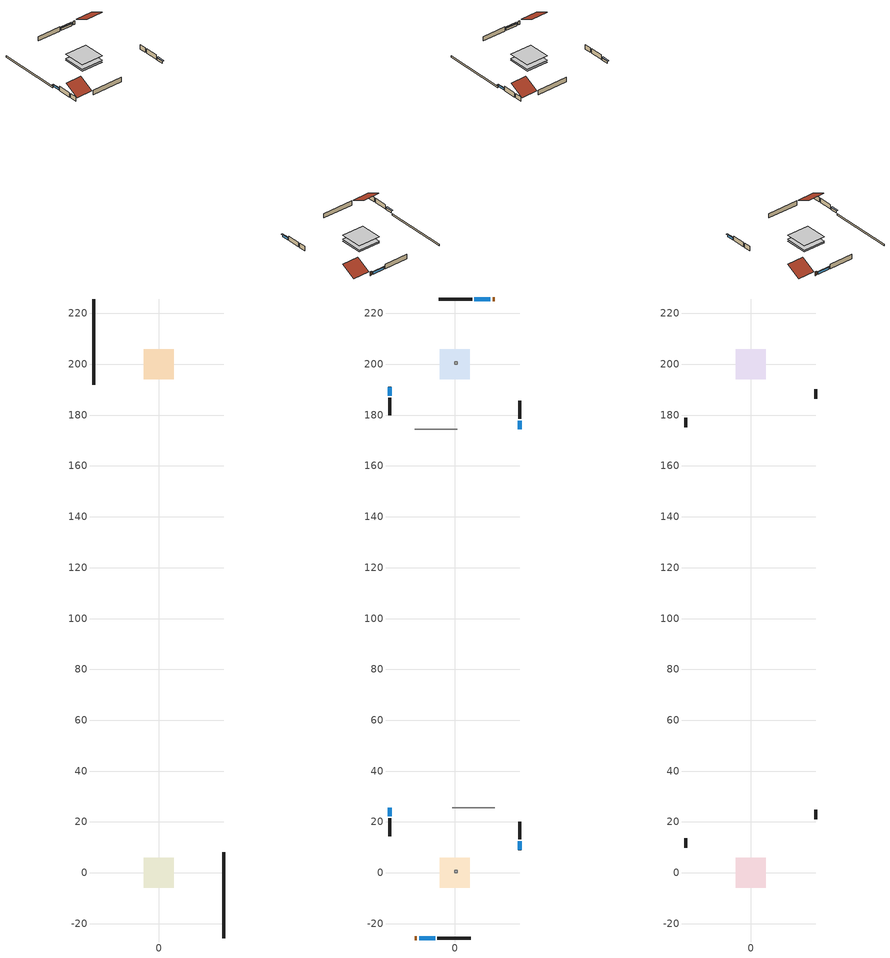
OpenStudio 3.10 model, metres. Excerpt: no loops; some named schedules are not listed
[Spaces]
unit1_crawlspace___unvented_1
 floor foundation (unit1_Slab1_construction): -5.96,-5.96 -5.96,5.96 5.96,5.96 5.96,-5.96 z-0.91
 wall foundation (unit1_FoundationWall2_construction): 25.65,-25.65 25.65,8.03 z-0.91:0
unit2_crawlspace___unvented_1
 floor foundation (unit2_Slab1_2_construction): -5.96,194.04 -5.96,205.96 5.96,205.96 5.96,194.04 z-0.91
 wall foundation (unit2_FoundationWall2_2_construction): -25.65,225.65 -25.65,191.97 z-0.91:0
unit1_central_ac_and_furnace_airloop_ret_air_space
 floor adiabatic (unit1_AdiabaticConst): 0,0 0,1 1,1 1,0 z0
 wall adiabatic (unit1_AdiabaticConst): 0,0 1,0 1,1 0,1 0,0 z0:1
 ceiling adiabatic (unit1_AdiabaticConst): 1,0 1,1 0,1 0,0 z1
unit1_conditioned_space_1
 floor to unit1_crawlspace___unvented_1 (unit1_Floor1_construction): -5.96,-5.96 -5.96,5.96 5.96,5.96 5.96,-5.96 z0
 wall outside (unit1_AdiabaticWallConstruction_1): -15.82,-25.65 -14.91,-25.65 z0:2.03
 wall outside (unit1_AdiabaticWallConstruction): -25.65,25.65 -25.65,22.28 / 25.65,8.95 25.65,12.33 z0:1.1; -13.98,-25.65 -7.76,-25.65 z0:1.19
 wall outside (unit1_Wall4_construction): -25.65,21.36 -25.65,14.45 z0:2.44
 wall outside (unit1_Wall3_construction): -6.83,-25.65 6.22,-25.65 z0:2.44
 wall outside (unit1_Wall2_construction): 25.65,13.25 25.65,20.16 z0:2.44
 wall adiabatic (unit1_Wall1_construction): 15.82,25.65 -1.02,25.65 z0:2.44
 window (unit1_WindowConstruction_2): -25.65,25.65 -25.65,22.28 z0:1.1
 window (unit1_WindowConstruction_1): -13.98,-25.65 -7.76,-25.65 z0:1.19
 window (unit1_WindowConstruction): 25.65,8.96 25.65,12.32 z0:1.1
 door (unit1_Door): -15.82,-25.65 -14.91,-25.65 z0:2.03
unit2_central_ac_and_furnace_airloop_ret_air_space
 floor adiabatic (unit2_AdiabaticConst): 0,200 0,201 1,201 1,200 z0
 wall adiabatic (unit2_AdiabaticConst): 0,200 1,200 1,201 0,201 0,200 z0:1
 ceiling adiabatic (unit2_AdiabaticConst): 1,200 1,201 0,201 0,200 z1
unit2_conditioned_space_1
 floor to unit2_crawlspace___unvented_1 (unit2_Floor1_2_construction): -5.96,194.04 -5.96,205.96 5.96,205.96 5.96,194.04 z0
 wall outside (unit2_AdiabaticWallConstruction_1): 15.82,225.65 14.91,225.65 z0:2.03
 wall outside (unit2_AdiabaticWallConstruction): 25.65,174.35 25.65,177.72 / -25.65,191.05 -25.65,187.67 z0:1.1; 13.98,225.65 7.76,225.65 z0:1.19
 wall outside (unit2_Wall4_2_construction): 25.65,178.64 25.65,185.55 z0:2.44
 wall outside (unit2_Wall3_2_construction): 6.83,225.65 -6.22,225.65 z0:2.44
 wall outside (unit2_Wall2_2_construction): -25.65,186.75 -25.65,179.84 z0:2.44
 wall adiabatic (unit2_Wall1_2_construction): -15.82,174.35 1.02,174.35 z0:2.44
 window (unit2_WindowConstruction_2): 25.65,174.35 25.65,177.72 z0:1.1
 window (unit2_WindowConstruction_1): 13.98,225.65 7.76,225.65 z0:1.19
 window (unit2_WindowConstruction): -25.65,191.04 -25.65,187.68 z0:1.1
 door (unit2_Door): 15.82,225.65 14.91,225.65 z0:2.03
unit1_attic___vented_1
 floor to unit1_conditioned_space_1 (unit1_Floor2_construction_Reversed): -5.96,-5.96 -5.96,5.96 5.96,5.96 5.96,-5.96 z2.44
 wall outside (unit1_Wall6_construction): 25.65,21.09 25.65,24.73 z0:2.44
 wall outside (unit1_Wall5_construction): -25.65,13.52 -25.65,9.88 z0:2.44
 roof outside (unit1_Roof2_construction): -16.75,-25.65,2.44 -16.75,-17.69,6.42 -25.65,-17.69,6.42 -25.65,-25.65,2.44
 roof outside (unit1_Roof1_construction): 16.75,25.65,2.44 16.75,17.69,6.42 25.65,17.69,6.42 25.65,25.65,2.44
unit2_attic___vented_1
 floor to unit2_conditioned_space_1 (unit2_Floor2_2_construction_Reversed): -5.96,194.04 -5.96,205.96 5.96,205.96 5.96,194.04 z2.44
 wall outside (unit2_Wall6_2_construction): -25.65,178.91 -25.65,175.27 z0:2.44
 wall outside (unit2_Wall5_2_construction): 25.65,186.48 25.65,190.12 z0:2.44
 roof outside (unit2_Roof2_2_construction): 16.75,225.65,2.44 16.75,217.69,6.42 25.65,217.69,6.42 25.65,225.65,2.44
 roof outside (unit2_Roof1_2_construction): -16.75,174.35,2.44 -16.75,182.31,6.42 -25.65,182.31,6.42 -25.65,174.35,2.44
shading: -25.65,21.98 -25.65,25.96 -26.26,25.96 -26.26,21.98 z1.4; -7.45,-25.65 -14.28,-25.65 -14.28,-26.26 -7.45,-26.26 z1.49; 25.65,12.63 25.65,8.65 26.26,8.65 26.26,12.63 z1.4; 25.65,178.02 25.65,174.04 26.26,174.04 26.26,178.02 z1.4; 7.45,225.65 14.28,225.65 14.28,226.26 7.45,226.26 z1.49; -25.65,187.37 -25.65,191.35 -26.26,191.35 -26.26,187.37 z1.4
[Site]
unit1_Buffalo_Niagara_Intl_Ap_NY: Latitude {deg}=42.93; Longitude {deg}=-78.73; Time Zone {hr}=-5; Elevation {m}=215; Terrain=Suburbs; Keep Site Location Information=Yes
[Site:GroundTemperature:Shallow]
4.30207, 2.29327, 2.1324, 3.08568, 6.91256, 10.7216, 14.0239, 16.1158, 16.2935, 14.5921, 11.374, 7.68183
[Site:WaterMainsTemperature]
Calculation Method=Schedule; Temperature Schedule=unit1_mains_temperature_schedule
[Building]
Building 1
[Construction]
unit1_AdiabaticConst: unit1_Adiabatic
unit1_furniture_construction_conditioned_space_1: unit1_furniture_material_conditioned_space_1
unit1_PartitionWallConstruction: unit1_gypsum_board, unit1_wall_stud_and_cavity_4, unit1_gypsum_board
unit1_AdiabaticWallConstruction_1: unit1_wood_siding_2, unit1_wall_rigid_ins, unit1_wall_stud_and_cavity_3, unit1_gypsum_board
unit1_Door: unit1_door_material
unit1_AdiabaticWallConstruction: unit1_wood_siding_1, unit1_wall_rigid_ins, unit1_wall_stud_and_cavity_3, unit1_gypsum_board
unit1_WindowConstruction_2; unit1_WindowConstruction_1; unit1_WindowConstruction: unit1_WindowMaterial
unit1_Slab1_construction: unit1_soil_0_5_in_
unit1_FoundationWall2_construction: unit1_concrete_8_0_in_
unit1_Floor2_construction_Reversed: unit1_gypsum_board, unit1_ceiling_stud_and_cavity, unit1_ceiling_loosefill_ins
unit1_Floor1_construction: unit1_floor_stud_and_cavity, unit1_floor_rigid_ins, unit1_osb_sheathing_0_75_in_, unit1_floor_covering
unit1_Wall6_construction; unit1_Wall5_construction: unit1_wood_siding, unit1_osb_sheathing_0_5_in__1, unit1_wall_stud_and_cavity_2
unit1_Wall4_construction; unit1_Wall3_construction; unit1_Wall2_construction: unit1_wood_siding, unit1_osb_sheathing_0_5_in__1, unit1_wall_stud_and_cavity_1, unit1_gypsum_board
unit1_Wall1_construction: unit1_osb_sheathing_0_5_in__1, unit1_wall_stud_and_cavity, unit1_gypsum_board
unit1_Roof2_construction; unit1_Roof1_construction: unit1_asphalt_or_fiberglass_shingles, unit1_roof_rigid_ins, unit1_osb_sheathing_0_5_in_
unit2_AdiabaticConst: unit2_Adiabatic
unit2_furniture_construction_conditioned_space_1: unit2_furniture_material_conditioned_space_1
unit2_PartitionWallConstruction: unit2_gypsum_board, unit2_wall_stud_and_cavity_4, unit2_gypsum_board
unit2_AdiabaticWallConstruction_1: unit2_wood_siding_2, unit2_wall_rigid_ins, unit2_wall_stud_and_cavity_3, unit2_gypsum_board
unit2_Door: unit2_door_material
unit2_AdiabaticWallConstruction: unit2_wood_siding_1, unit2_wall_rigid_ins, unit2_wall_stud_and_cavity_3, unit2_gypsum_board
unit2_WindowConstruction_2; unit2_WindowConstruction_1; unit2_WindowConstruction: unit2_WindowMaterial
unit2_Slab1_2_construction: unit2_soil_0_5_in_
unit2_FoundationWall2_2_construction: unit2_concrete_8_0_in_
unit2_Floor2_2_construction_Reversed: unit2_gypsum_board, unit2_ceiling_stud_and_cavity, unit2_ceiling_loosefill_ins
unit2_Floor1_2_construction: unit2_floor_stud_and_cavity, unit2_floor_rigid_ins, unit2_osb_sheathing_0_75_in_, unit2_floor_covering
unit2_Wall6_2_construction; unit2_Wall5_2_construction: unit2_wood_siding, unit2_osb_sheathing_0_5_in__1, unit2_wall_stud_and_cavity_2
unit2_Wall4_2_construction; unit2_Wall3_2_construction; unit2_Wall2_2_construction: unit2_wood_siding, unit2_osb_sheathing_0_5_in__1, unit2_wall_stud_and_cavity_1, unit2_gypsum_board
unit2_Wall1_2_construction: unit2_osb_sheathing_0_5_in__1, unit2_wall_stud_and_cavity, unit2_gypsum_board
unit2_Roof2_2_construction; unit2_Roof1_2_construction: unit2_asphalt_or_fiberglass_shingles, unit2_roof_rigid_ins, unit2_osb_sheathing_0_5_in_
[Material:NoMass] Roughness=Rough; Thermal Resistance {m2-K/W}=176.1
unit1_Adiabatic; unit2_Adiabatic
[Material] Roughness=Rough
Name | Thickness {m} | Conductivity {W/m-K} | Density {kg/m3} | Specific Heat {J/kg-K} | Thermal Absorptance | Solar Absorptance | Visible Absorptance
unit1_furniture_material_conditioned_space_1; unit2_furniture_material_conditioned_space_1 | 0.1524 | 0.115458 | 640.8 | 1214.23 | 0.9 | 0.6 | 0.6
unit1_wall_stud_and_cavity_4; unit2_wall_stud_and_cavity_4 | 0.0889 | 0.391764 | 83.0341 | 1211.67 | 0.9 | 0.7 | 0.7
unit1_wood_siding_2; unit1_wood_siding_1; unit2_wood_siding_2; unit2_wood_siding_1 | 0.0254 | 0.102417 | 544.68 | 1172.36
unit1_door_material; unit2_door_material | 0.04445 | 0.0716541 | 512.64 | 1214.23 | 0.9 | 0.7 | 0.7
unit1_wall_stud_and_cavity_3; unit2_wall_stud_and_cavity_3 | 0.0889 | 0.380278 | 52.3479 | 1209.89 | 0.9 | 0.7 | 0.7
unit1_wall_rigid_ins; unit2_wall_rigid_ins | 0.512978 | 0.029427 | 32.04 | 1214.23 | 0.9 | 0.7 | 0.7
unit1_soil_0_5_in_; unit2_soil_0_5_in_ | 0.0127 | 1.731 | 1842.3 | 418.7 | 0.9 | 0.7 | 0.7
unit1_concrete_8_0_in_; unit2_concrete_8_0_in_ | 0.2032 | 1.803125 | 2242.8 | 837.4 | 0.9 | 0.7 | 0.7
unit1_ceiling_stud_and_cavity; unit2_ceiling_stud_and_cavity | 0.1397 | 0.0824711 | 65.682 | 1177.47 | 0.9 | 0.7 | 0.7
unit1_ceiling_loosefill_ins; unit2_ceiling_loosefill_ins | 0.169333 | 0.0480833 | 16.02 | 1046.75 | 0.9 | 0.7 | 0.7
unit1_floor_covering; unit2_floor_covering | 0.0127 | 0.0433444 | 54.468 | 1339.84 | 0.9 | 0.6 | 0.6
unit1_osb_sheathing_0_75_in_; unit2_osb_sheathing_0_75_in_ | 0.01905 | 0.115458 | 512.64 | 1214.23 | 0.9 | 0.7 | 0.7
unit1_floor_rigid_ins; unit2_floor_rigid_ins | 0.103632 | 0.029427 | 32.04 | 1214.23 | 0.9 | 0.7 | 0.7
unit1_floor_stud_and_cavity; unit2_floor_stud_and_cavity | 0.1397 | 0.21683 | 92.3553 | 1139.71 | 0.9 | 0.7 | 0.7
unit1_wall_stud_and_cavity_2; unit2_wall_stud_and_cavity_2 | 0.1397 | 0.727959 | 139.0536 | 1170.24 | 0.9 | 0.6 | 0.6
unit1_wall_stud_and_cavity_1; unit2_wall_stud_and_cavity_1 | 0.1397 | 0.0929022 | 139.0536 | 1170.24 | 0.9 | 0.7 | 0.7
unit1_wood_siding; unit2_wood_siding | 0.0254 | 0.102417 | 544.68 | 1172.36 | 0.9 | 0.7 | 0.7
unit1_gypsum_board; unit2_gypsum_board | 0.0127 | 0.160291 | 801 | 837.4 | 0.9 | 0.6 | 0.6
unit1_wall_stud_and_cavity; unit2_wall_stud_and_cavity | 0.1397 | 0.506836 | 139.0536 | 1170.24 | 0.9 | 0.7 | 0.7
unit1_osb_sheathing_0_5_in__1; unit2_osb_sheathing_0_5_in__1 | 0.0127 | 0.115458 | 512.64 | 1214.23
unit1_osb_sheathing_0_5_in_; unit2_osb_sheathing_0_5_in_ | 0.0127 | 0.115458 | 512.64 | 1214.23 | 0.9 | 0.6 | 0.6
unit1_roof_rigid_ins; unit2_roof_rigid_ins | 0.00281632 | 0.029427 | 32.04 | 1214.23 | 0.9 | 0.7 | 0.7
unit1_asphalt_or_fiberglass_shingles; unit2_asphalt_or_fiberglass_shingles | 0.00635 | 0.162714 | 1121.4 | 1465.45 | 0.9 | 0.85 | 0.85
[WindowMaterial:SimpleGlazingSystem] U-Factor {W/m2-K}=2.10086; Solar Heat Gain Coefficient=0.3
unit1_WindowMaterial; unit2_WindowMaterial
[Foundation:Kiva:Settings]
Soil Conductivity {W/m-K}=1.731; Soil Density {kg/m3}=1842.3; Soil Specific Heat {J/kg-K}=418.7; Ground Solar Absorptivity=0.9; Ground Thermal Absorptivity=0.9; Ground Surface Roughness {m}=0.03; Far-Field Width {m}=40; Deep-Ground Boundary Condition=ZeroFlux; Deep-Ground Depth {m}=40; Minimum Cell Dimension {m}=0.2; Maximum Cell Growth Coefficient=3; Simulation Timestep=Timestep
[ElectricEquipment]
Name | Electric Equipment Definition | Space or SpaceType | Schedule
unit1_mech_vent_bath_fan_0 | unit1_mech_vent_bath_fan_0 | unit1_conditioned_space_1 | unit1_mech_vent_bath_fan_0_schedule
unit1_mech_vent_range_fan_0 | unit1_mech_vent_range_fan_0 | unit1_conditioned_space_1 | unit1_mech_vent_range_fan_0_schedule
unit1_mech_vent_house_fan_cfis | unit1_mech_vent_house_fan_cfis | unit1_conditioned_space_1 | unit1_mech_vent_house_fan_cfis_schedule
unit1_mech_vent_house_fan | unit1_mech_vent_house_fan | unit1_conditioned_space_1 | unit1_mech_vent_house_fan_schedule
unit1_whole_house_fan | unit1_whole_house_fan | unit1_conditioned_space_1 | Always On Discrete
unit1_misc_plug_loads | unit1_misc_plug_loads | unit1_conditioned_space_1 | unit1_plug_loads_other
unit1_misc_tv | unit1_misc_tv | unit1_conditioned_space_1 | unit1_plug_loads_tv
unit1_cooking_range | unit1_cooking_range | unit1_conditioned_space_1 | unit1_cooking_range
unit1_fridge | unit1_fridge | unit1_conditioned_space_1 | unit1_fridge_schedule
unit1_dishwasher | unit1_dishwasher | unit1_conditioned_space_1 | unit1_dishwasher
unit1_clothes_dryer | unit1_clothes_dryer | unit1_conditioned_space_1 | unit1_clothes_dryer
unit1_clothes_washer | unit1_clothes_washer | unit1_conditioned_space_1 | unit1_clothes_washer
unit1_ceiling_fan | unit1_ceiling_fan | unit1_conditioned_space_1 | unit1_ceiling_fan
unit2_mech_vent_bath_fan_0 | unit2_mech_vent_bath_fan_0 | unit2_conditioned_space_1 | unit2_mech_vent_bath_fan_0_schedule
unit2_mech_vent_range_fan_0 | unit2_mech_vent_range_fan_0 | unit2_conditioned_space_1 | unit2_mech_vent_range_fan_0_schedule
unit2_mech_vent_house_fan_cfis | unit2_mech_vent_house_fan_cfis | unit2_conditioned_space_1 | unit2_mech_vent_house_fan_cfis_schedule
unit2_mech_vent_house_fan | unit2_mech_vent_house_fan | unit2_conditioned_space_1 | unit2_mech_vent_house_fan_schedule
unit2_whole_house_fan | unit2_whole_house_fan | unit2_conditioned_space_1 | unit2_Always_On_Discrete
unit2_misc_tv | unit2_misc_tv | unit2_conditioned_space_1 | unit2_plug_loads_tv
unit2_cooking_range | unit2_cooking_range | unit2_conditioned_space_1 | unit2_cooking_range
unit2_fridge | unit2_fridge | unit2_conditioned_space_1 | unit2_fridge_schedule
unit2_dishwasher | unit2_dishwasher | unit2_conditioned_space_1 | unit2_dishwasher
unit2_clothes_dryer | unit2_clothes_dryer | unit2_conditioned_space_1 | unit2_clothes_dryer
unit2_clothes_washer | unit2_clothes_washer | unit2_conditioned_space_1 | unit2_clothes_washer
unit2_misc_plug_loads | unit2_misc_plug_loads | unit2_conditioned_space_1 | unit2_plug_loads_other
unit2_ceiling_fan | unit2_ceiling_fan | unit2_conditioned_space_1 | unit2_ceiling_fan
[ElectricEquipment:Definition] Design Level Calculation Method=EquipmentLevel
Name | Design Level {W} | Fraction Latent | Fraction Radiant | Fraction Lost
unit1_mech_vent_bath_fan_0; unit2_mech_vent_bath_fan_0 | 45 | 0 | 0 | 1
unit1_mech_vent_range_fan_0; unit2_mech_vent_range_fan_0 | 30 | 0 | 0 | 1
unit1_mech_vent_house_fan_cfis; unit2_mech_vent_house_fan_cfis | 0 | 0 | 0 | 0
unit1_mech_vent_house_fan; unit1_whole_house_fan; unit2_mech_vent_house_fan; unit2_whole_house_fan | 0 | 0 | 0 | 1
unit1_misc_plug_loads | 257.381 | 0.045 | 0.513 | 0.1
unit1_misc_tv | 570.422 | 0 | 0.6 | 0
unit1_cooking_range | 83.7383 | 0.16 | 0.384 | 0.2
unit1_fridge; unit2_fridge | 85.0457 | 0 | 0.6 | 0
unit1_dishwasher | 376.007 | 0.3 | 0.18 | 0.4
unit1_clothes_dryer | 390.067 | 0.015 | 0.081 | 0.85
unit1_clothes_washer | 776.707 | 0.03 | 0.162 | 0.7
unit1_ceiling_fan | 99.3786 | 0 | 0.558 | 0
unit2_misc_plug_loads | 258.082 | 0.045 | 0.513 | 0.1
unit2_cooking_range | 72.1571 | 0.16 | 0.384 | 0.2
unit2_dishwasher | 429.275 | 0.3 | 0.18 | 0.4
unit2_clothes_dryer | 214.626 | 0.015 | 0.081 | 0.85
unit2_clothes_washer | 508.393 | 0.03 | 0.162 | 0.7
unit2_ceiling_fan | 99.4173 | 0 | 0.558 | 0
unit2_misc_tv | 609.372 | 0 | 0.6 | 0
[EnergyManagementSystem:Actuator]
Name | Actuated Component | Actuated Component Type | Actuated Component Control Type | Zone or Space
unit1_mech_vent_house_fan_cfis_act | unit1_mech_vent_house_fan_cfis | ElectricEquipment | Electricity Rate | unit1_conditioned_space_1
unit1_whole_house_fan_act | unit1_whole_house_fan | ElectricEquipment | Electricity Rate | unit1_conditioned_space_1
unit1_mech_vent_house_fan_latent_load_act | unit1_mech_vent_house_fan_latent_load | OtherEquipment | Power Level | unit1_conditioned_space_1
unit1_central_ac_and_furnace_airloop_0_SupLatLkToDZ_act | unit1_central_ac_and_furnace_airloop_0_SupLatLkToDZ | OtherEquipment | Power Level | unit1_crawlspace___unvented_1
unit1_central_ac_and_furnace_airloop_0_SupSensLkToDZ_act | unit1_central_ac_and_furnace_airloop_0_SupSensLkToDZ | OtherEquipment | Power Level | unit1_crawlspace___unvented_1
unit1_central_ac_and_furnace_airloop_0_RetCondToDZ_act | unit1_central_ac_and_furnace_airloop_0_RetCondToDZ | OtherEquipment | Power Level | unit1_crawlspace___unvented_1
unit1_central_ac_and_furnace_airloop_0_SupCondToDZ_act | unit1_central_ac_and_furnace_airloop_0_SupCondToDZ | OtherEquipment | Power Level | unit1_crawlspace___unvented_1
unit1_central_ac_and_furnace_airloop_0_RetLatLkToRP_act | unit1_central_ac_and_furnace_airloop_0_RetLatLkToRP | OtherEquipment | Power Level | unit1_central_ac_and_furnace_airloop_ret_air_space
unit1_central_ac_and_furnace_airloop_0_RetSensLkToRP_act | unit1_central_ac_and_furnace_airloop_0_RetSensLkToRP | OtherEquipment | Power Level | unit1_central_ac_and_furnace_airloop_ret_air_space
unit1_central_ac_and_furnace_airloop_0_RetCondToRP_act | unit1_central_ac_and_furnace_airloop_0_RetCondToRP | OtherEquipment | Power Level | unit1_central_ac_and_furnace_airloop_ret_air_space
unit1_central_ac_and_furnace_airloop_0_SupCondToLv_act | unit1_central_ac_and_furnace_airloop_0_SupCondToLv | OtherEquipment | Power Level | unit1_conditioned_space_1
unit1_central_ac_and_furnace_airloop_0_SupLatLkToCond_act | unit1_central_ac_and_furnace_airloop_0_SupLatLkToCond | OtherEquipment | Power Level | unit1_conditioned_space_1
unit1_central_ac_and_furnace_airloop_0_SupSensLkToCond_act | unit1_central_ac_and_furnace_airloop_0_SupSensLkToCond | OtherEquipment | Power Level | unit1_conditioned_space_1
unit1_mech_vent_house_fan_sensible_load_act | unit1_mech_vent_house_fan_sensible_load | OtherEquipment | Power Level | unit1_conditioned_space_1
unit1_water_heater_ec_adj_act | unit1_water_heater_energy_adjustment1 | OtherEquipment | Power Level | unit1_conditioned_space_1
unit2_mech_vent_house_fan_latent_load_act | unit2_mech_vent_house_fan_latent_load | OtherEquipment | Power Level | unit2_conditioned_space_1
unit2_mech_vent_house_fan_sensible_load_act | unit2_mech_vent_house_fan_sensible_load | OtherEquipment | Power Level | unit2_conditioned_space_1
unit2_mech_vent_house_fan_cfis_act | unit2_mech_vent_house_fan_cfis | ElectricEquipment | Electricity Rate | unit2_conditioned_space_1
unit2_whole_house_fan_act | unit2_whole_house_fan | ElectricEquipment | Electricity Rate | unit2_conditioned_space_1
unit2_central_ac_and_furnace_airloop_0_SupLatLkToDZ_act | unit2_central_ac_and_furnace_airloop_0_SupLatLkToDZ | OtherEquipment | Power Level | unit2_crawlspace___unvented_1
unit2_central_ac_and_furnace_airloop_0_SupSensLkToDZ_act | unit2_central_ac_and_furnace_airloop_0_SupSensLkToDZ | OtherEquipment | Power Level | unit2_crawlspace___unvented_1
unit2_central_ac_and_furnace_airloop_0_RetCondToDZ_act | unit2_central_ac_and_furnace_airloop_0_RetCondToDZ | OtherEquipment | Power Level | unit2_crawlspace___unvented_1
unit2_central_ac_and_furnace_airloop_0_SupCondToDZ_act | unit2_central_ac_and_furnace_airloop_0_SupCondToDZ | OtherEquipment | Power Level | unit2_crawlspace___unvented_1
unit2_central_ac_and_furnace_airloop_0_RetLatLkToRP_act | unit2_central_ac_and_furnace_airloop_0_RetLatLkToRP | OtherEquipment | Power Level | unit2_central_ac_and_furnace_airloop_ret_air_space
unit2_central_ac_and_furnace_airloop_0_RetSensLkToRP_act | unit2_central_ac_and_furnace_airloop_0_RetSensLkToRP | OtherEquipment | Power Level | unit2_central_ac_and_furnace_airloop_ret_air_space
unit2_central_ac_and_furnace_airloop_0_RetCondToRP_act | unit2_central_ac_and_furnace_airloop_0_RetCondToRP | OtherEquipment | Power Level | unit2_central_ac_and_furnace_airloop_ret_air_space
unit2_central_ac_and_furnace_airloop_0_SupCondToLv_act | unit2_central_ac_and_furnace_airloop_0_SupCondToLv | OtherEquipment | Power Level | unit2_conditioned_space_1
unit2_central_ac_and_furnace_airloop_0_SupLatLkToCond_act | unit2_central_ac_and_furnace_airloop_0_SupLatLkToCond | OtherEquipment | Power Level | unit2_conditioned_space_1
unit2_central_ac_and_furnace_airloop_0_SupSensLkToCond_act | unit2_central_ac_and_furnace_airloop_0_SupSensLkToCond | OtherEquipment | Power Level | unit2_conditioned_space_1
unit2_water_heater_ec_adj_act | unit2_water_heater_energy_adjustment1 | OtherEquipment | Power Level | unit2_conditioned_space_1
[SpaceInfiltration:DesignFlowRate] Density Basis=Outdoor
Name | Space or SpaceType | Schedule | Design Flow Rate Calculation Method | Design Flow Rate {m3/s} | Air Changes per Hour {1/hr} | Constant Term Coefficient | Temperature Term Coefficient | Velocity Term Coefficient | Velocity Squared Term Coefficient
unit1_infil_flow; unit1_whole_house_fan_flow; unit1_natural_vent_flow | unit1_conditioned_space_1 | Always On Discrete | Flow/Space | 0
unit1_crawlspace_unvented_1_duct_leakage_imbalance_infil_flow | unit1_crawlspace___unvented_1 | Always On Discrete | Flow/Space | 0
unit1_infil_crawlspace___unvented_1 | unit1_crawlspace___unvented_1 | Always On Discrete | AirChanges/Hour |  | 0.1 | 1 | 0 | 0 | 0
unit2_infil_flow; unit2_whole_house_fan_flow; unit2_natural_vent_flow | unit2_conditioned_space_1 | unit2_Always_On_Discrete | Flow/Space | 0
unit2_crawlspace_unvented_1_duct_leakage_imbalance_infil_flow | unit2_crawlspace___unvented_1 | unit2_Always_On_Discrete | Flow/Space | 0
unit2_infil_crawlspace___unvented_1 | unit2_crawlspace___unvented_1 | unit2_Always_On_Discrete | AirChanges/Hour |  | 0.1 | 1 | 0 | 0 | 0
[OtherEquipment]
Name | Other Equipment Definition | Space or SpaceType | Schedule | Fuel Type
unit1_mech_vent_house_fan_latent_load | unit1_mech_vent_house_fan_latent_load | unit1_conditioned_space_1 | Always On Discrete
unit1_mech_vent_house_fan_sensible_load | unit1_mech_vent_house_fan_sensible_load | unit1_conditioned_space_1 | Always On Discrete
unit1_central_ac_and_furnace_airloop_0_SupLatLkToDZ | unit1_central_ac_and_furnace_airloop_0_SupLatLkToDZ | unit1_crawlspace___unvented_1 | Always On Discrete
unit1_central_ac_and_furnace_airloop_0_SupSensLkToDZ | unit1_central_ac_and_furnace_airloop_0_SupSensLkToDZ | unit1_crawlspace___unvented_1 | Always On Discrete
unit1_central_ac_and_furnace_airloop_0_RetCondToDZ | unit1_central_ac_and_furnace_airloop_0_RetCondToDZ | unit1_crawlspace___unvented_1 | Always On Discrete
unit1_central_ac_and_furnace_airloop_0_SupCondToDZ | unit1_central_ac_and_furnace_airloop_0_SupCondToDZ | unit1_crawlspace___unvented_1 | Always On Discrete
unit1_central_ac_and_furnace_airloop_0_RetLatLkToRP | unit1_central_ac_and_furnace_airloop_0_RetLatLkToRP | unit1_central_ac_and_furnace_airloop_ret_air_space | Always On Discrete
unit1_central_ac_and_furnace_airloop_0_RetSensLkToRP | unit1_central_ac_and_furnace_airloop_0_RetSensLkToRP | unit1_central_ac_and_furnace_airloop_ret_air_space | Always On Discrete
unit1_central_ac_and_furnace_airloop_0_RetCondToRP | unit1_central_ac_and_furnace_airloop_0_RetCondToRP | unit1_central_ac_and_furnace_airloop_ret_air_space | Always On Discrete
unit1_central_ac_and_furnace_airloop_0_SupCondToLv | unit1_central_ac_and_furnace_airloop_0_SupCondToLv | unit1_conditioned_space_1 | Always On Discrete
unit1_central_ac_and_furnace_airloop_0_SupLatLkToCond | unit1_central_ac_and_furnace_airloop_0_SupLatLkToCond | unit1_conditioned_space_1 | Always On Discrete
unit1_central_ac_and_furnace_airloop_0_SupSensLkToCond | unit1_central_ac_and_furnace_airloop_0_SupSensLkToCond | unit1_conditioned_space_1 | Always On Discrete
unit1_general_water_use_latent | unit1_general_water_use_latent | unit1_conditioned_space_1 | unit1_general_water_use_schedule
unit1_general_water_use_sensible | unit1_general_water_use_sensible | unit1_conditioned_space_1 | unit1_general_water_use_schedule
unit1_cooking_range_1 | unit1_cooking_range_2 | unit1_conditioned_space_1 | unit1_cooking_range | NaturalGas
unit1_clothes_dryer_1 | unit1_clothes_dryer_2 | unit1_conditioned_space_1 | unit1_clothes_dryer | NaturalGas
unit1_water_heater_energy_adjustment1 | unit1_water_heater_energy_adjustment1 | unit1_conditioned_space_1 | Always On Discrete | NaturalGas
unit2_mech_vent_house_fan_latent_load | unit2_mech_vent_house_fan_latent_load | unit2_conditioned_space_1 | unit2_Always_On_Discrete
unit2_mech_vent_house_fan_sensible_load | unit2_mech_vent_house_fan_sensible_load | unit2_conditioned_space_1 | unit2_Always_On_Discrete
unit2_central_ac_and_furnace_airloop_0_SupLatLkToDZ | unit2_central_ac_and_furnace_airloop_0_SupLatLkToDZ | unit2_crawlspace___unvented_1 | unit2_Always_On_Discrete
unit2_central_ac_and_furnace_airloop_0_SupSensLkToDZ | unit2_central_ac_and_furnace_airloop_0_SupSensLkToDZ | unit2_crawlspace___unvented_1 | unit2_Always_On_Discrete
unit2_central_ac_and_furnace_airloop_0_RetCondToDZ | unit2_central_ac_and_furnace_airloop_0_RetCondToDZ | unit2_crawlspace___unvented_1 | unit2_Always_On_Discrete
unit2_central_ac_and_furnace_airloop_0_SupCondToDZ | unit2_central_ac_and_furnace_airloop_0_SupCondToDZ | unit2_crawlspace___unvented_1 | unit2_Always_On_Discrete
unit2_central_ac_and_furnace_airloop_0_RetLatLkToRP | unit2_central_ac_and_furnace_airloop_0_RetLatLkToRP | unit2_central_ac_and_furnace_airloop_ret_air_space | unit2_Always_On_Discrete
unit2_central_ac_and_furnace_airloop_0_RetSensLkToRP | unit2_central_ac_and_furnace_airloop_0_RetSensLkToRP | unit2_central_ac_and_furnace_airloop_ret_air_space | unit2_Always_On_Discrete
unit2_central_ac_and_furnace_airloop_0_RetCondToRP | unit2_central_ac_and_furnace_airloop_0_RetCondToRP | unit2_central_ac_and_furnace_airloop_ret_air_space | unit2_Always_On_Discrete
unit2_central_ac_and_furnace_airloop_0_SupCondToLv | unit2_central_ac_and_furnace_airloop_0_SupCondToLv | unit2_conditioned_space_1 | unit2_Always_On_Discrete
unit2_central_ac_and_furnace_airloop_0_SupSensLkToCond | unit2_central_ac_and_furnace_airloop_0_SupSensLkToCond | unit2_conditioned_space_1 | unit2_Always_On_Discrete
unit2_general_water_use_latent | unit2_general_water_use_latent | unit2_conditioned_space_1 | unit2_general_water_use_schedule
unit2_general_water_use_sensible | unit2_general_water_use_sensible | unit2_conditioned_space_1 | unit2_general_water_use_schedule
unit2_cooking_range_1 | unit2_cooking_range_2 | unit2_conditioned_space_1 | unit2_cooking_range | NaturalGas
unit2_clothes_dryer_1 | unit2_clothes_dryer_2 | unit2_conditioned_space_1 | unit2_clothes_dryer | NaturalGas
unit2_water_heater_energy_adjustment1 | unit2_water_heater_energy_adjustment1 | unit2_conditioned_space_1 | unit2_Always_On_Discrete | NaturalGas
unit2_central_ac_and_furnace_airloop_0_SupLatLkToCond | unit2_central_ac_and_furnace_airloop_0_SupLatLkToCond | unit2_conditioned_space_1 | unit2_Always_On_Discrete
[OtherEquipment:Definition] Design Level Calculation Method=EquipmentLevel
Name | Design Level {W} | Fraction Latent | Fraction Radiant | Fraction Lost
unit1_mech_vent_house_fan_latent_load; unit1_central_ac_and_furnace_airloop_0_RetLatLkToRP; unit1_central_ac_and_furnace_airloop_0_SupLatLkToCond; unit1_central_ac_and_furnace_airloop_0_SupLatLkToDZ; unit2_mech_vent_house_fan_latent_load; unit2_central_ac_and_furnace_airloop_0_SupLatLkToDZ; unit2_central_ac_and_furnace_airloop_0_RetLatLkToRP; unit2_central_ac_and_furnace_airloop_0_SupLatLkToCond | 0 | 1 | 0 | 0
unit1_mech_vent_house_fan_sensible_load; unit1_central_ac_and_furnace_airloop_0_SupSensLkToDZ; unit1_central_ac_and_furnace_airloop_0_RetCondToDZ; unit1_central_ac_and_furnace_airloop_0_SupCondToDZ; unit1_central_ac_and_furnace_airloop_0_RetSensLkToRP; unit1_central_ac_and_furnace_airloop_0_RetCondToRP; unit1_central_ac_and_furnace_airloop_0_SupCondToLv; unit1_central_ac_and_furnace_airloop_0_SupSensLkToCond; unit2_mech_vent_house_fan_sensible_load; unit2_central_ac_and_furnace_airloop_0_SupSensLkToDZ; unit2_central_ac_and_furnace_airloop_0_RetCondToDZ; unit2_central_ac_and_furnace_airloop_0_SupCondToDZ; unit2_central_ac_and_furnace_airloop_0_RetSensLkToRP; unit2_central_ac_and_furnace_airloop_0_RetCondToRP; unit2_central_ac_and_furnace_airloop_0_SupCondToLv; unit2_central_ac_and_furnace_airloop_0_SupSensLkToCond | 0 | 0 | 0 | 0
unit1_general_water_use_latent; unit2_general_water_use_latent | 79.9073 | 1 | 0 | 0
unit1_general_water_use_sensible; unit2_general_water_use_sensible | -78.752 | 0 | 0.6 | 0
unit1_cooking_range_2 | 2454.13 | 0.16 | 0.384 | 0.2
unit1_clothes_dryer_2 | 5182.11 | 0.015 | 0.081 | 0.85
unit1_water_heater_energy_adjustment1; unit2_water_heater_energy_adjustment1 | 0.01 | 0 | 0 | 1
unit2_cooking_range_2 | 2114.72 | 0.16 | 0.384 | 0.2
unit2_clothes_dryer_2 | 2851.33 | 0.015 | 0.081 | 0.85
[SpaceInfiltration:EffectiveLeakageArea] Effective Air Leakage Area {cm2}=4728.29; Stack Coefficient=0.000185199; Wind Coefficient=1.27259e-05
Name | Space or SpaceType | Schedule
unit1_infil_attic___vented_1 | unit1_attic___vented_1 | Always On Discrete
unit2_infil_attic___vented_1 | unit2_attic___vented_1 | unit2_Always_On_Discrete
[ZoneMixing] Design Flow Rate Calculation Method=Flow/Zone; Design Flow Rate {m3/s}=0
Name | Zone or Space | Schedule | Source Zone or Space
unit1_whole_house_fan_mix | unit1_attic___vented | Always On Continuous | unit1_conditioned_space
unit1_central_ac_and_furnace_airloop_0_ZoneMixCondToDZ_mix | unit1_crawlspace___unvented | Always On Continuous | unit1_conditioned_space
unit1_central_ac_and_furnace_airloop_0_ZoneMixDZToCond_mix | unit1_conditioned_space | Always On Continuous | unit1_crawlspace___unvented
unit2_whole_house_fan_mix | unit2_attic___vented | unit2_Always_On_Continuous | unit2_conditioned_space
unit2_central_ac_and_furnace_airloop_0_ZoneMixCondToDZ_mix | unit2_crawlspace___unvented | unit2_Always_On_Continuous | unit2_conditioned_space
unit2_central_ac_and_furnace_airloop_0_ZoneMixDZToCond_mix | unit2_conditioned_space | unit2_Always_On_Continuous | unit2_crawlspace___unvented
[Space]
Name | Thermal Zone | Building Unit | Volume {m3}
unit1_central_ac_and_furnace_airloop_ret_air_space | unit1_central_ac_and_furnace_airloop_ret_air_zone
unit1_crawlspace___unvented_1 | unit1_crawlspace___unvented | unit1_Building_Unit_1 | 129.719
unit1_attic___vented_1 | unit1_attic___vented | unit1_Building_Unit_1 | 125.937
unit1_conditioned_space_1 | unit1_conditioned_space | unit1_Building_Unit_1 | 345.919
unit2_central_ac_and_furnace_airloop_ret_air_space | unit2_central_ac_and_furnace_airloop_ret_air_zone
unit2_crawlspace___unvented_1 | unit2_crawlspace___unvented | unit2_Building_Unit_1 | 129.719
unit2_attic___vented_1 | unit2_attic___vented | unit2_Building_Unit_1 | 125.937
unit2_conditioned_space_1 | unit2_conditioned_space | unit2_Building_Unit_1 | 345.919
[ThermalZone] Multiplier=1; Use Ideal Air Loads=No
Name | Volume {m3} | Thermostat
unit1_central_ac_and_furnace_airloop_ret_air_zone; unit2_central_ac_and_furnace_airloop_ret_air_zone | 1
unit1_crawlspace___unvented; unit2_crawlspace___unvented | 129.719
unit1_attic___vented; unit2_attic___vented | 125.937
unit1_conditioned_space | 345.919 | unit1_conditioned_space_temperature_setpoint
unit2_conditioned_space | 345.919 | unit2_conditioned_space_temperature_setpoint
[People] Multiplier=1
Name | People Definition | Space or SpaceType | Number of People Schedule | Activity Level Schedule
unit1_occupants | unit1_occupants | unit1_conditioned_space_1 | unit1_occupants | unit1_occupants_activity_schedule
unit2_occupants | unit2_occupants | unit2_conditioned_space_1 | unit2_occupants | unit2_occupants_activity_schedule
[People:Definition] Number of People Calculation Method=People; Number of People {people}=6; Fraction Radiant=0.314171; Sensible Heat Fraction=0.56303; Carbon Dioxide Generation Rate {m3/s-W}=0; Enable ASHRAE 55 Comfort Warnings=No; Mean Radiant Temperature Calculation Type=EnclosureAveraged
unit1_occupants; unit2_occupants
[Exterior:Lights]
Name | Exterior Lights Definition | Schedule
unit1_exterior_lighting | unit1_exterior_lighting | unit1_exterior_lighting_schedule
unit2_exterior_lighting | unit2_exterior_lighting | unit2_exterior_lighting_schedule
[Exterior:Lights:Definition] Design Level {W}=40.5847
unit1_exterior_lighting; unit2_exterior_lighting
[Lights] Fraction Replaceable=1
Name | Lights Definition | Space or SpaceType | Schedule
unit1_interior_lighting | unit1_interior_lighting | unit1_conditioned_space_1 | unit1_lighting_interior
unit2_interior_lighting | unit2_interior_lighting | unit2_conditioned_space_1 | unit2_lighting_interior
[Lights:Definition] Design Level Calculation Method=LightingLevel; Fraction Radiant=0.6; Fraction Visible=0.2; Return Air Fraction=0
Name | Lighting Level {W}
unit1_interior_lighting | 879.224
unit2_interior_lighting | 876.736
[WaterUse:Equipment:Definition]
Name | Peak Flow Rate {m3/s}
unit1_dishwasher | 3.77296e-06
unit1_clothes_washer | 3.88963e-06
unit2_dishwasher | 3.82315e-06
unit2_clothes_washer | 4.27963e-06
[BuildingUnit]
unit1_Building_Unit_1; unit2_Building_Unit_1
[InternalMass] Multiplier=1
Name | Internal Mass Definition | Space or SpaceType
unit1_furniture_mass_conditioned_space_1 | unit1_furniture_mass_conditioned_space_1 | unit1_conditioned_space_1
unit1_partition_wall_mass | unit1_partition_wall_mass | unit1_conditioned_space_1
unit2_furniture_mass_conditioned_space_1 | unit2_furniture_mass_conditioned_space_1 | unit2_conditioned_space_1
unit2_partition_wall_mass | unit2_partition_wall_mass | unit2_conditioned_space_1
[InternalMass:Definition] Design Level Calculation Method=SurfaceArea
Name | Construction | Surface Area {m2}
unit1_furniture_mass_conditioned_space_1 | unit1_furniture_construction_conditioned_space_1 | 56.74518
unit1_partition_wall_mass | unit1_PartitionWallConstruction | 141.863
unit2_furniture_mass_conditioned_space_1 | unit2_furniture_construction_conditioned_space_1 | 56.74518
unit2_partition_wall_mass | unit2_PartitionWallConstruction | 141.863
[SurfaceProperty:IncidentSolarMultiplier] Incident Solar Multiplier=1
Name | Incident Solar Multiplier Schedule
unit1_Window3; unit1_Window2; unit1_Window1 | unit1_trans_schedule_winter_0_857_summer_0_857
unit2_Window3_2; unit2_Window2_2; unit2_Window1_2 | unit2_trans_schedule_winter_0_857_summer_0_857
[SurfaceProperty:ExposedFoundationPerimeter] Exposed Perimeter Calculation Method=TotalExposedPerimeter; Total Exposed Perimeter {m}=33.6804
unit1_Slab1; unit2_Slab1_2
[Foundation:Kiva] Initial Indoor Air Temperature {C}=0.1092; Wall Height Above Grade {m}=0; Wall Depth Below Slab {m}=0.2032
unit1_Foundation_Kiva_1; unit2_Foundation_Kiva_1
[ThermostatSetpoint:DualSetpoint] Temperature Difference Between Cutout And Setpoint {deltaC}=0
Name | Heating Setpoint Temperature Schedule | Cooling Setpoint Temperature Schedule
unit1_conditioned_space_temperature_setpoint | unit1_heating_setpoint | unit1_cooling_setpoint
unit2_conditioned_space_temperature_setpoint | unit2_heating_setpoint | unit2_cooling_setpoint
[Schedule:FixedInterval]
unit1_mains_temperature_schedule: Interval Length {minutes}=1440; Start Month=1; Start Day=1; Value 1=8.20444; Value 2=8.13556; Value 3=8.06778; Value 4=8.00111; Value 5=7.93611; Value 6=7.87222; Value 7=7.80944; Value 8=7.74833; Value 9=7.68889; Value 10=7.63056; Value 11=7.57333; Value 12=7.51778; Value 13=7.46333; Value 14=7.41111; Value 15=7.35944; Value 16=7.31; Value 17=7.26167; Value 18=7.215; Value 19=7.17; Value 20=7.12611; Value 21=7.08389; Value 22=7.04389; Value 23=7.00444; Value 24=6.96722; Value 25=6.93167; Value 26=6.89778; Value 27=6.865; Value 28=6.83444; Value 29=6.805; Value 30=6.77722; Value 31=6.75167; Value 32=6.72722; Value 33=6.70444; Value 34=6.68389; Value 35=6.66444; Value 36=6.64722; Value 37=6.63111; Value 38=6.61722; Value 39=6.605; Value 40=6.59389; Value 41=6.585; Value 42=6.57778; Value 43=6.57222; Value 44=6.56889; Value 45=6.56667; Value 46=6.56611; Value 47=6.56778; Value 48=6.57056; Value 49=6.57556; Value 50=6.58167; Value 51=6.59; Value 52=6.6; Value 53=6.61167; Value 54=6.625; Value 55=6.64; Value 56=6.65722; Value 57=6.67556; Value 58=6.69556; Value 59=6.71722; Value 60=6.74111; Value 61=6.76611; Value 62=6.79333; Value 63=6.82167; Value 64=6.85167; Value 65=6.88333; Value 66=6.91722; Value 67=6.95222; Value 68=6.98889; Value 69=7.02667; Value 70=7.06667; Value 71=7.10833; Value 72=7.15111; Value 73=7.19556; Value 74=7.24167; Value 75=7.28944; Value 76=7.33833; Value 77=7.38889; Value 78=7.44111; Value 79=7.49444; Value 80=7.54944; Value 81=7.60611; Value 82=7.66389; Value 83=7.72278; Value 84=7.78333; Value 85=7.84556; Value 86=7.90889; Value 87=7.97333; Value 88=8.03944; Value 89=8.10667; Value 90=8.175; Value 91=8.245; Value 92=8.31556; Value 93=8.38778; Value 94=8.46111; Value 95=8.53556; Value 96=8.61167; Value 97=8.68833; Value 98=8.76611; Value 99=8.845; Value 100=8.925; Value 101=9.00611; Value 102=9.08778; Value 103=9.17111; Value 104=9.255; Value 105=9.33944; Value 106=9.42556; Value 107=9.51222; Value 108=9.59944; Value 109=9.68778; Value 110=9.77667; Value 111=9.86667; Value 112=9.95722; Value 113=10.0489; Value 114=10.1406; Value 115=10.2333; Value 116=10.3267; Value 117=10.4206; Value 118=10.515; Value 119=10.61; Value 120=10.7056; Value 121=10.8017; Value 122=10.8983; Value 123=10.9956; Value 124=11.0928; Value 125=11.1906; Value 126=11.2889; Value 127=11.3872; Value 128=11.4861; Value 129=11.585; Value 130=11.6844; Value 131=11.7839; Value 132=11.8833; Value 133=11.9833; Value 134=12.0828; Value 135=12.1828; Value 136=12.2833; Value 137=12.3833; Value 138=12.4833; Value 139=12.5833; Value 140=12.6833; Value 141=12.7833; Value 142=12.8828; Value 143=12.9828; Value 144=13.0822; Value 145=13.1811; Value 146=13.2806; Value 147=13.3789; Value 148=13.4778; Value 149=13.5756; Value 150=13.6733; Value 151=13.7711; Value 152=13.8678; Value 153=13.9644; Value 154=14.0606; Value 155=14.1561; Value 156=14.2511; Value 157=14.3456; Value 158=14.4394; Value 159=14.5328; Value 160=14.6256; Value 161=14.7178; Value 162=14.8089; Value 163=14.8994; Value 164=14.9894; Value 165=15.0783; Value 166=15.1667; Value 167=15.2539; Value 168=15.3406; Value 169=15.4267; Value 170=15.5111; Value 171=15.595; Value 172=15.6783; Value 173=15.76; Value 174=15.8411; Value 175=15.9211; Value 176=16; Value 177=16.0778; Value 178=16.1544; Value 179=16.23; Value 180=16.3044; Value 181=16.3778; Value 182=16.45; Value 183=16.5211; Value 184=16.5906; Value 185=16.6589; Value 186=16.7261; Value 187=16.7922; Value 188=16.8567; Value 189=16.92; Value 190=16.9822; Value 191=17.0428; Value 192=17.1017; Value 193=17.1594; Value 194=17.2161; Value 195=17.2711; Value 196=17.3244; Value 197=17.3761; Value 198=17.4267; Value 199=17.4761; Value 200=17.5233; Value 201=17.5694; Value 202=17.6139; Value 203=17.6572; Value 204=17.6983; Value 205=17.7383; Value 206=17.7767; Value 207=17.8128; Value 208=17.8478; Value 209=17.8817; Value 210=17.9133; Value 211=17.9433; Value 212=17.9717; Value 213=17.9989; Value 214=18.0239; Value 215=18.0472; Value 216=18.0689; Value 217=18.0894; Value 218=18.1078; Value 219=18.1244; Value 220=18.1394; Value 221=18.1528; Value 222=18.1644; Value 223=18.1744; Value 224=18.1828; Value 225=18.1889; Value 226=18.1939; Value 227=18.1967; Value 228=18.1983; Value 229=18.1978; Value 230=18.1956; Value 231=18.1917; Value 232=18.1861; Value 233=18.1789; Value 234=18.17; Value 235=18.1594; Value 236=18.1467; Value 237=18.1328; Value 238=18.1167; Value 239=18.0994; Value 240=18.08; Value 241=18.0594; Value 242=18.0367; Value 243=18.0122; Value 244=17.9867; Value 245=17.9589; Value 246=17.9294; Value 247=17.8989; Value 248=17.8661; Value 249=17.8322; Value 250=17.7961; Value 251=17.7589; Value 252=17.72; Value 253=17.6794; Value 254=17.6372; Value 255=17.5933; Value 256=17.5483; Value 257=17.5017; Value 258=17.4533; Value 259=17.4039; Value 260=17.3522; Value 261=17.2994; Value 262=17.2456; Value 263=17.19; Value 264=17.1328; Value 265=17.0744; Value 266=17.0144; Value 267=16.9533; Value 268=16.8911; Value 269=16.8272; Value 270=16.7617; Value 271=16.695; Value 272=16.6272; Value 273=16.5583; Value 274=16.4883; Value 275=16.4167; Value 276=16.3439; Value 277=16.27; Value 278=16.195; Value 279=16.1189; Value 280=16.0417; Value 281=15.9633; Value 282=15.8839; Value 283=15.8033; Value 284=15.7222; Value 285=15.6394; Value 286=15.5561; Value 287=15.4722; Value 288=15.3867; Value 289=15.3006; Value 290=15.2133; Value 291=15.1256; Value 292=15.0372; Value 293=14.9478; Value 294=14.8572; Value 295=14.7667; Value 296=14.675; Value 297=14.5828; Value 298=14.4894; Value 299=14.3961; Value 300=14.3017; Value 301=14.2072; Value 302=14.1117; Value 303=14.0161; Value 304=13.9194; Value 305=13.8228; Value 306=13.7256; Value 307=13.6283; Value 308=13.53; Value 309=13.4317; Value 310=13.3333; Value 311=13.2344; Value 312=13.1356; Value 313=13.0361; Value 314=12.9367; Value 315=12.8367; Value 316=12.7367; Value 317=12.6367; Value 318=12.5367; Value 319=12.4367; Value 320=12.3367; Value 321=12.2367; Value 322=12.1367; Value 323=12.0367; Value 324=11.9367; Value 325=11.8372; Value 326=11.7378; Value 327=11.6383; Value 328=11.5389; Value 329=11.44; Value 330=11.3417; Value 331=11.2433; Value 332=11.145; Value 333=11.0478; Value 334=10.9506; Value 335=10.8533; Value 336=10.7572; Value 337=10.6611; Value 338=10.5661; Value 339=10.4711; Value 340=10.3772; Value 341=10.2833; Value 342=10.19; Value 343=10.0978; Value 344=10.0061; Value 345=9.915; Value 346=9.825; Value 347=9.73556; Value 348=9.64667; Value 349=9.55889; Value 350=9.47167; Value 351=9.38556; Value 352=9.3; Value 353=9.21556; Value 354=9.13222; Value 355=9.04944; Value 356=8.96833; Value 357=8.88778; Value 358=8.80833; Value 359=8.73; Value 360=8.65222; Value 361=8.57611; Value 362=8.50111; Value 363=8.42722; Value 364=8.35444; Value 365=8.28278
[Schedule:Constant]
Name | Value
unit1_mech_vent_house_fan_cfis_schedule; unit1_mech_vent_house_fan_schedule; Always On Continuous; Always On Discrete; unit2_mech_vent_house_fan_cfis_schedule; unit2_mech_vent_house_fan_schedule; unit2_Always_On_Continuous; unit2_Always_On_Discrete | 1
unit1_occupants_activity_schedule; unit2_occupants_activity_schedule | 117.228
unit1_fridge_schedule; unit2_fridge_schedule | 0
unit1_trans_schedule_winter_0_857_summer_0_857; unit2_trans_schedule_winter_0_857_summer_0_857 | 0.857
[Schedule:Day]
unit1_mech_vent_bath_fan_0_schedule_day; unit2_mech_vent_bath_fan_0_schedule_day: 7, 0, 0, 8, 0, 1, 24, 0, 0
unit1_mech_vent_bath_fan_0_schedule_default_day; unit1_mech_vent_range_fan_0_schedule_default_day; unit1_general_water_use_schedule_default_day; unit1_exterior_lighting_schedule_default_day; unit1_cooling_setpoint_default_day; unit1_heating_setpoint_default_day; unit2_mech_vent_bath_fan_0_schedule_default_day; unit2_mech_vent_range_fan_0_schedule_default_day; unit2_general_water_use_schedule_default_day; unit2_exterior_lighting_schedule_default_day; unit2_cooling_setpoint_default_day; unit2_heating_setpoint_default_day: 24, 0, 0
unit1_mech_vent_range_fan_0_schedule_day; unit2_mech_vent_range_fan_0_schedule_day: 18, 0, 0, 19, 0, 1, 24, 0, 0
unit1_general_water_use_schedule_day; unit2_general_water_use_schedule_day: 1, 0, 0.315068, 3, 0, 0.287671, 4, 0, 0.342466, 5, 0, 0.369863, 6, 0, 0.520548, 7, 0, 0.60274, 8, 0, 0.534247, 10, 0, 0.506849, 11, 0, 0.465753, 14, 0, 0.479452, 15, 0, 0.534247, 16, 0, 0.589041, 17, 0, 0.69863, 18, 0, 0.876712, 19, 0, 0.890411, 20, 0, 0.986301, 21, 0, 1, 22, 0, 0.863014, 23, 0, 0.616438, 24, 0, 0.465753
unit1_exterior_lighting_schedule_day_11: 1, 0, 0.571429, 3, 0, 0.528571, 5, 0, 0.5, 6, 0, 0.557143, 7, 0, 0.628571, 8, 0, 0.585714, 9, 0, 0.442857, 10, 0, 0.357143, 12, 0, 0.342857, 13, 0, 0.357143, 14, 0, 0.4, 15, 0, 0.428571, 16, 0, 0.5, 17, 0, 0.628571, 18, 0, 0.8, 19, 0, 0.914286, 20, 0, 0.971429, 21, 0, 1, 22, 0, 0.928571, 23, 0, 0.8, 24, 0, 0.671429
unit1_exterior_lighting_schedule_day_10: 1, 0, 0.552381, 3, 0, 0.510952, 5, 0, 0.483333, 6, 0, 0.538571, 7, 0, 0.607619, 8, 0, 0.56619, 9, 0, 0.428095, 10, 0, 0.345238, 12, 0, 0.331429, 13, 0, 0.345238, 14, 0, 0.386667, 15, 0, 0.414286, 16, 0, 0.483333, 17, 0, 0.607619, 18, 0, 0.773333, 19, 0, 0.88381, 20, 0, 0.939048, 21, 0, 0.966667, 22, 0, 0.897619, 23, 0, 0.773333, 24, 0, 0.649048
unit1_exterior_lighting_schedule_day_9: 1, 0, 0.509524, 3, 0, 0.47131, 5, 0, 0.445833, 6, 0, 0.496786, 7, 0, 0.560476, 8, 0, 0.522262, 9, 0, 0.394881, 10, 0, 0.318452, 12, 0, 0.305714, 13, 0, 0.318452, 14, 0, 0.356667, 15, 0, 0.382143, 16, 0, 0.445833, 17, 0, 0.560476, 18, 0, 0.713333, 19, 0, 0.815238, 20, 0, 0.86619, 21, 0, 0.891667, 22, 0, 0.827976, 23, 0, 0.713333, 24, 0, 0.59869
unit1_exterior_lighting_schedule_day_8: 1, 0, 0.466667, 3, 0, 0.431667, 5, 0, 0.408333, 6, 0, 0.455, 7, 0, 0.513333, 8, 0, 0.478333, 9, 0, 0.361667, 10, 0, 0.291667, 12, 0, 0.28, 13, 0, 0.291667, 14, 0, 0.326667, 15, 0, 0.35, 16, 0, 0.408333, 17, 0, 0.513333, 18, 0, 0.653333, 19, 0, 0.746667, 20, 0, 0.793333, 21, 0, 0.816667, 22, 0, 0.758333, 23, 0, 0.653333, 24, 0, 0.548333
unit1_exterior_lighting_schedule_day_7: 1, 0, 0.419048, 3, 0, 0.387619, 5, 0, 0.366667, 6, 0, 0.408571, 7, 0, 0.460952, 8, 0, 0.429524, 9, 0, 0.324762, 10, 0, 0.261905, 12, 0, 0.251429, 13, 0, 0.261905, 14, 0, 0.293333, 15, 0, 0.314286, 16, 0, 0.366667, 17, 0, 0.460952, 18, 0, 0.586667, 19, 0, 0.670476, 20, 0, 0.712381, 21, 0, 0.733333, 22, 0, 0.680952, 23, 0, 0.586667, 24, 0, 0.492381
[Schedule:Rule] Apply Sunday=Yes; Apply Monday=Yes; Apply Tuesday=Yes; Apply Wednesday=Yes; Apply Thursday=Yes; Apply Friday=Yes; Apply Saturday=Yes; Date Specification Type=DateRange; Start Day=1
Name | Schedule Ruleset | Rule Order | Day Schedule | Start Month | End Month | End Day
unit1_mech_vent_bath_fan_0_schedule_allday_rule | unit1_mech_vent_bath_fan_0_schedule | 0 | unit1_mech_vent_bath_fan_0_schedule_day | 1 | 12 | 31
unit1_mech_vent_range_fan_0_schedule_allday_rule | unit1_mech_vent_range_fan_0_schedule | 0 | unit1_mech_vent_range_fan_0_schedule_day | 1 | 12 | 31
unit1_general_water_use_schedule_allday_rule | unit1_general_water_use_schedule | 0 | unit1_general_water_use_schedule_day | 1 | 12 | 31
unit1_exterior_lighting_schedule_allday_rule_11 | unit1_exterior_lighting_schedule | 0 | unit1_exterior_lighting_schedule_day_11 | 12 | 12 | 31
unit1_exterior_lighting_schedule_allday_rule_10 | unit1_exterior_lighting_schedule | 1 | unit1_exterior_lighting_schedule_day_10 | 11 | 11 | 30
unit1_exterior_lighting_schedule_allday_rule_9 | unit1_exterior_lighting_schedule | 2 | unit1_exterior_lighting_schedule_day_9 | 10 | 10 | 31
unit1_exterior_lighting_schedule_allday_rule_8 | unit1_exterior_lighting_schedule | 3 | unit1_exterior_lighting_schedule_day_8 | 9 | 9 | 30
unit1_exterior_lighting_schedule_allday_rule_7 | unit1_exterior_lighting_schedule | 4 | unit1_exterior_lighting_schedule_day_7 | 8 | 8 | 31
unit1_exterior_lighting_schedule_allday_rule_6 | unit1_exterior_lighting_schedule | 5 | unit1_exterior_lighting_schedule_day_6 | 7 | 7 | 31
unit1_exterior_lighting_schedule_allday_rule_5 | unit1_exterior_lighting_schedule | 6 | unit1_exterior_lighting_schedule_day_5 | 6 | 6 | 30
unit1_exterior_lighting_schedule_allday_rule_4 | unit1_exterior_lighting_schedule | 7 | unit1_exterior_lighting_schedule_day_4 | 5 | 5 | 31
unit1_exterior_lighting_schedule_allday_rule_3 | unit1_exterior_lighting_schedule | 8 | unit1_exterior_lighting_schedule_day_3 | 4 | 4 | 30
unit1_exterior_lighting_schedule_allday_rule_2 | unit1_exterior_lighting_schedule | 9 | unit1_exterior_lighting_schedule_day_2 | 3 | 3 | 31
unit1_exterior_lighting_schedule_allday_rule_1 | unit1_exterior_lighting_schedule | 10 | unit1_exterior_lighting_schedule_day_1 | 2 | 2 | 28
unit1_exterior_lighting_schedule_allday_rule | unit1_exterior_lighting_schedule | 11 | unit1_exterior_lighting_schedule_day | 1 | 1 | 31
unit1_cooling_setpoint_allday_rule | unit1_cooling_setpoint | 0 | unit1_cooling_setpoint_day | 1 | 12 | 31
unit1_heating_setpoint_allday_rule | unit1_heating_setpoint | 0 | unit1_heating_setpoint_day | 1 | 12 | 31
unit2_mech_vent_bath_fan_0_schedule_allday_rule | unit2_mech_vent_bath_fan_0_schedule | 0 | unit2_mech_vent_bath_fan_0_schedule_day | 1 | 12 | 31
unit2_mech_vent_range_fan_0_schedule_allday_rule | unit2_mech_vent_range_fan_0_schedule | 0 | unit2_mech_vent_range_fan_0_schedule_day | 1 | 12 | 31
unit2_general_water_use_schedule_allday_rule | unit2_general_water_use_schedule | 0 | unit2_general_water_use_schedule_day | 1 | 12 | 31
unit2_exterior_lighting_schedule_allday_rule_11 | unit2_exterior_lighting_schedule | 0 | unit2_exterior_lighting_schedule_day_11 | 12 | 12 | 31
unit2_exterior_lighting_schedule_allday_rule_10 | unit2_exterior_lighting_schedule | 1 | unit2_exterior_lighting_schedule_day_10 | 11 | 11 | 30
unit2_exterior_lighting_schedule_allday_rule_9 | unit2_exterior_lighting_schedule | 2 | unit2_exterior_lighting_schedule_day_9 | 10 | 10 | 31
unit2_exterior_lighting_schedule_allday_rule_8 | unit2_exterior_lighting_schedule | 3 | unit2_exterior_lighting_schedule_day_8 | 9 | 9 | 30
unit2_exterior_lighting_schedule_allday_rule_7 | unit2_exterior_lighting_schedule | 4 | unit2_exterior_lighting_schedule_day_7 | 8 | 8 | 31
unit2_exterior_lighting_schedule_allday_rule_6 | unit2_exterior_lighting_schedule | 5 | unit2_exterior_lighting_schedule_day_6 | 7 | 7 | 31
unit2_exterior_lighting_schedule_allday_rule_5 | unit2_exterior_lighting_schedule | 6 | unit2_exterior_lighting_schedule_day_5 | 6 | 6 | 30
unit2_exterior_lighting_schedule_allday_rule_4 | unit2_exterior_lighting_schedule | 7 | unit2_exterior_lighting_schedule_day_4 | 5 | 5 | 31
unit2_exterior_lighting_schedule_allday_rule_3 | unit2_exterior_lighting_schedule | 8 | unit2_exterior_lighting_schedule_day_3 | 4 | 4 | 30
unit2_exterior_lighting_schedule_allday_rule_2 | unit2_exterior_lighting_schedule | 9 | unit2_exterior_lighting_schedule_day_2 | 3 | 3 | 31
unit2_exterior_lighting_schedule_allday_rule_1 | unit2_exterior_lighting_schedule | 10 | unit2_exterior_lighting_schedule_day_1 | 2 | 2 | 28
unit2_exterior_lighting_schedule_allday_rule | unit2_exterior_lighting_schedule | 11 | unit2_exterior_lighting_schedule_day | 1 | 1 | 31
unit2_cooling_setpoint_allday_rule | unit2_cooling_setpoint | 0 | unit2_cooling_setpoint_day | 1 | 12 | 31
unit2_heating_setpoint_allday_rule | unit2_heating_setpoint | 0 | unit2_heating_setpoint_day | 1 | 12 | 31
[Schedule:Ruleset]
Name | Default Day Schedule
unit1_mech_vent_bath_fan_0_schedule | unit1_mech_vent_bath_fan_0_schedule_default_day
unit1_mech_vent_range_fan_0_schedule | unit1_mech_vent_range_fan_0_schedule_default_day
unit1_general_water_use_schedule | unit1_general_water_use_schedule_default_day
unit1_exterior_lighting_schedule | unit1_exterior_lighting_schedule_default_day
unit1_cooling_setpoint | unit1_cooling_setpoint_default_day
unit1_heating_setpoint | unit1_heating_setpoint_default_day
unit2_mech_vent_bath_fan_0_schedule | unit2_mech_vent_bath_fan_0_schedule_default_day
unit2_mech_vent_range_fan_0_schedule | unit2_mech_vent_range_fan_0_schedule_default_day
unit2_general_water_use_schedule | unit2_general_water_use_schedule_default_day
unit2_exterior_lighting_schedule | unit2_exterior_lighting_schedule_default_day
unit2_cooling_setpoint | unit2_cooling_setpoint_default_day
unit2_heating_setpoint | unit2_heating_setpoint_default_day
[Schedule:File] Rows to Skip at Top=1; Number of Hours of Data=8760; Interpolate to Timestep=Yes; Minutes per Item=60; Translate File With Relative Path=Yes
Name | External File | Column Number
unit1_occupants | unit1_External_File_1 | 1
unit1_plug_loads_other | unit1_External_File_1 | 2
unit1_plug_loads_tv | unit1_External_File_1 | 3
unit1_lighting_interior | unit1_External_File_1 | 5
unit1_cooking_range | unit1_External_File_1 | 11
unit1_dishwasher | unit1_External_File_1 | 7
unit1_clothes_dryer | unit1_External_File_1 | 10
unit1_clothes_washer | unit1_External_File_1 | 9
unit1_ceiling_fan | unit1_External_File_1 | 4
unit2_occupants | unit2_External_File_1 | 1
unit2_plug_loads_other | unit2_External_File_1 | 2
unit2_plug_loads_tv | unit2_External_File_1 | 3
unit2_lighting_interior | unit2_External_File_1 | 5
unit2_cooking_range | unit2_External_File_1 | 11
unit2_dishwasher | unit2_External_File_1 | 7
unit2_clothes_dryer | unit2_External_File_1 | 10
unit2_clothes_washer | unit2_External_File_1 | 9
unit2_ceiling_fan | unit2_External_File_1 | 4
